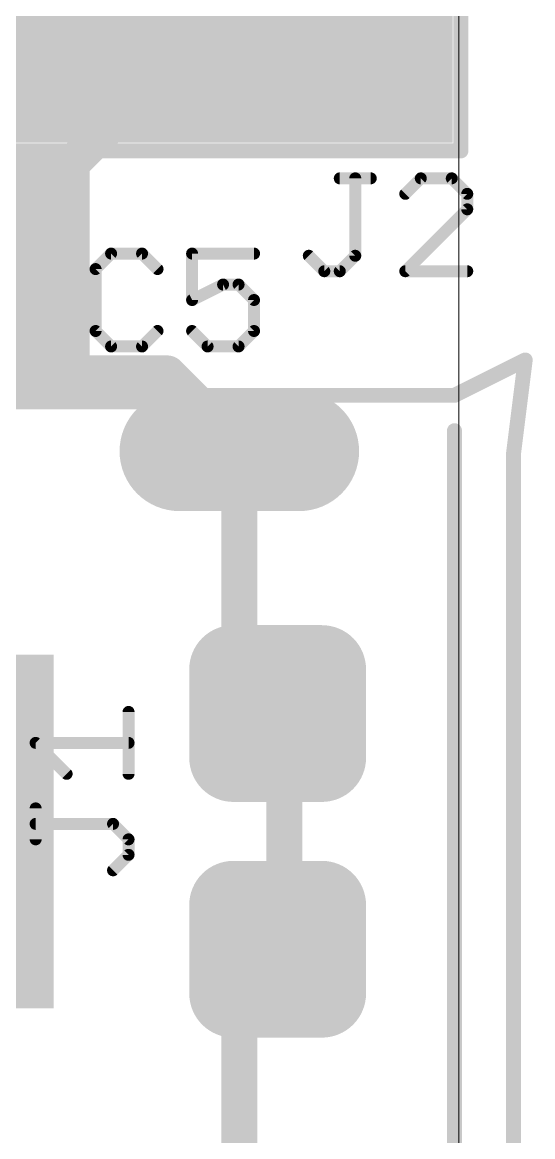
# Model space of a CAD drawing. Extents: x -6.8 to 69.2, y -5 to 26.2.
# Drawn here: x 64.83 to 69.16, y 9.6 to 19.06 of the extents above; entities that cross this region are included whole.
import ezdxf

# ---------------------------------------------------------------- set-up
doc = ezdxf.new("R2010")
doc.units = 0
for name, color, linetype in [('1', 22, 'CONTINUOUS'), ('16', 175, 'CONTINUOUS'), ('17', 82, 'CONTINUOUS'), ('20', 7, 'CONTINUOUS'), ('21', 253, 'CONTINUOUS'), ('25', 253, 'CONTINUOUS'), ('39', 22, 'CONTINUOUS'), ('41', 22, 'CONTINUOUS')]:
    doc.layers.add(name, color=color, linetype=linetype)

# ---------------------------------------------------------------- blocks, each defined once
blk = doc.blocks.new('RECT')
blk.add_solid([(-0.5, -0.5), (0.5, -0.5), (-0.5, 0.5), (0.5, 0.5)])
blk = doc.blocks.new('RECT240000X240000R50')
at = {"const_width": 0.375}
blk.add_lwpolyline([(0.5625, -0.375), (0.5625, 0.375, 0.4142), (0.375, 0.5625), (-0.375, 0.5625, 0.4142), (-0.5625, 0.375), (-0.5625, -0.375, 0.4142), (-0.375, -0.5625), (0.375, -0.5625, 0.4142)], format="xyb", close=True, dxfattribs=at)
blk.add_solid([(-0.4004, -0.4004), (0.4004, -0.4004), (-0.4004, 0.4004), (0.4004, 0.4004)])
blk = doc.blocks.new('LONGP100')
at = {"const_width": 1}
blk.add_lwpolyline([(-0.5, 0), (0.5, 0)], dxfattribs=at)
at = {"const_width": 0.5}
for points in [[(-0.5, 0.25, 1), (-0.5, -0.25)], [(0.5, -0.25, 1), (0.5, 0.25)]]:
    blk.add_lwpolyline(points, format="xyb", dxfattribs=at)

msp = doc.modelspace()

# ---------------------------------------------------------------- linework, layer by layer
at = {"layer": '1', "const_width": 0.3048}
for points in [[(64.5414, 17.145), (66.7512, 19.3548)], [(66.0654, 16.0782), (64.5414, 16.0782)], [(66.5988, 15.5448), (66.0654, 16.0782)], [(66.5988, 15.5448), (66.675, 15.4178)], [(66.675, 13.6398), (66.675, 15.4178)], [(66.9798, 13.335), (66.675, 13.6398)], [(66.9798, 13.335), (67, 13.192)], [(67.056, 13.1826), (67, 13.192)], [(67.056, 13.1826), (67.056, 11.2014)], [(67.056, 11.2014), (67, 11.192)], [(66.9798, 11.049), (67, 11.192)], [(66.9798, 11.049), (66.675, 10.7442)], [(66.675, 10.7442), (66.675, 8.9662)]]:
    msp.add_lwpolyline(points, dxfattribs=at)
at = {"layer": '1', "const_width": 0.1524}
for points in [[(66.1193, 16.1321, 1), (66.0115, 16.0243)], [(66.0654, 16.002, 1), (66.0654, 16.1544)], [(66.6641, 15.584, 1), (66.5335, 15.5056)], [(66.5449, 15.4909, 1), (66.6527, 15.5987)], [(66.7512, 15.4178, 1), (66.5988, 15.4178)], [(66.6097, 15.3786, 1), (66.7403, 15.457)], [(66.7289, 13.6937, 1), (66.6211, 13.5859)], [(66.5988, 13.6398, 1), (66.7512, 13.6398)], [(67.0553, 13.3457, 1), (66.9043, 13.3243)], [(66.9259, 13.2811, 1), (67.0337, 13.3889)], [(67.0126, 13.2671, 1), (66.9874, 13.1169)], [(67.1322, 13.1826, 1), (66.9798, 13.1826)], [(67.0434, 13.1075, 1), (67.0686, 13.2577)], [(66.9245, 13.1813, 1), (67.0755, 13.2027)], [(67.0686, 11.1263, 1), (67.0434, 11.2765)], [(66.9874, 11.2671, 1), (67.0126, 11.1169)], [(67.0755, 11.1813, 1), (66.9245, 11.2027)], [(66.9798, 11.2014, 1), (67.1322, 11.2014)], [(67.0337, 10.9951, 1), (66.9259, 11.1029)], [(66.9043, 11.0597, 1), (67.0553, 11.0383)], [(66.7512, 10.7442, 1), (66.5988, 10.7442)], [(66.6211, 10.7981, 1), (66.7289, 10.6903)]]:
    msp.add_lwpolyline(points, format="xyb", dxfattribs=at)
at = {"layer": '16', "const_width": 0.3048}
for points in [[(66.2178, 15.9258), (58.7502, 15.9258)], [(66.675, 15.4686), (66.2178, 15.9258)], [(66.675, 15.4686), (66.675, 15.4178)]]:
    msp.add_lwpolyline(points, dxfattribs=at)
at = {"layer": '16', "const_width": 0.1524}
for points in [[(66.2717, 15.9797, 1), (66.1639, 15.8719)], [(66.2178, 15.8496, 1), (66.2178, 16.002)], [(66.7512, 15.4686, 1), (66.5988, 15.4686)], [(66.6211, 15.4147, 1), (66.7289, 15.5225)], [(66.5988, 15.4178, 1), (66.7512, 15.4178)]]:
    msp.add_lwpolyline(points, format="xyb", dxfattribs=at)
at = {"layer": '20', "const_width": 0.01}
msp.add_lwpolyline([(68.5363, 2.2007), (68.5363, 22.7007)], dxfattribs=at)
at = {"layer": '21', "const_width": 0.127}
for points in [[(68.5545, 19.3664), (68.5545, 17.9664)], [(68.5545, 17.9664), (61.5545, 17.9664)], [(61.1505, 17.8435), (65.3415, 17.8435)], [(65.3415, 17.8435), (65.3415, 16.1925)], [(65.3415, 16.1925), (61.1505, 16.1925)], [(68.5, 15.892), (69.1, 16.192)], [(69, 15.392), (69.1, 16.192)], [(63.5, 15.892), (68.5, 15.892)], [(68.5, 8.792), (68.5, 15.592)], [(69, 8.892), (69, 15.392)]]:
    msp.add_lwpolyline(points, dxfattribs=at)
at = {"layer": '21', "const_width": 0.0635}
for points in [[(68.5227, 17.9664, 1), (68.5862, 17.9664)], [(68.5545, 17.9346, 1), (68.5545, 17.9981)], [(65.3732, 17.8435, 1), (65.3097, 17.8435)], [(65.3415, 17.8118, 1), (65.3415, 17.8753)], [(65.3097, 16.1925, 1), (65.3732, 16.1925)], [(65.3415, 16.1608, 1), (65.3415, 16.2242)], [(69.1315, 16.1881, 1), (69.0685, 16.1959)], [(69.1142, 16.1636, 1), (69.0858, 16.2204)], [(68.4858, 15.9204, 1), (68.5142, 15.8636)], [(68.5, 15.8603, 1), (68.5, 15.9238)], [(68.5318, 15.592, 1), (68.4682, 15.592)], [(69.0318, 15.392, 1), (68.9682, 15.392)], [(68.9685, 15.3959, 1), (69.0315, 15.3881)]]:
    msp.add_lwpolyline(points, format="xyb", dxfattribs=at)
at = {"layer": '25', "const_width": 0.1016}
for points in [[(67.527, 17.7333), (67.7897, 17.7333)], [(67.6583, 17.0765), (67.6583, 17.7333)], [(68.2142, 17.7333), (68.0828, 17.6019)], [(68.4769, 17.7333), (68.2142, 17.7333)], [(68.6082, 17.6019), (68.4769, 17.7333)], [(68.6082, 17.4706), (68.6082, 17.6019)], [(68.0828, 16.9452), (68.6082, 17.4706)], [(65.5871, 17.0949), (65.4558, 16.9635)], [(65.8498, 17.0949), (65.5871, 17.0949)], [(65.9812, 16.9635), (65.8498, 17.0949)], [(66.7998, 17.0949), (66.2744, 17.0949)], [(66.2744, 17.0949), (66.2744, 16.7008)], [(67.2643, 17.0765), (67.3956, 16.9452)], [(67.527, 16.9452), (67.6583, 17.0765)], [(65.4558, 16.9635), (65.4558, 16.4381)], [(67.3956, 16.9452), (67.527, 16.9452)], [(68.6082, 16.9452), (68.0828, 16.9452)], [(66.2744, 16.7008), (66.5371, 16.8322)], [(66.5371, 16.8322), (66.6684, 16.8322)], [(66.6684, 16.8322), (66.7998, 16.7008)], [(66.7998, 16.7008), (66.7998, 16.4381)], [(65.4558, 16.4381), (65.5871, 16.3068)], [(65.8498, 16.3068), (65.9812, 16.4381)], [(66.4057, 16.3068), (66.2744, 16.4381)], [(66.7998, 16.4381), (66.6684, 16.3068)], [(65.5871, 16.3068), (65.8498, 16.3068)], [(66.6684, 16.3068), (66.4057, 16.3068)], [(65.7352, 12.6804), (65.7352, 13.2058)], [(65.2098, 12.6804), (64.9471, 12.9431)], [(64.9471, 12.9431), (65.7352, 12.9431)], [(64.9471, 12.1245), (64.9471, 12.3872)], [(65.6039, 12.2558), (64.9471, 12.2558)], [(65.7352, 12.1245), (65.6039, 12.2558)], [(65.7352, 11.9931), (65.7352, 12.1245)], [(65.6039, 11.8618), (65.7352, 11.9931)]]:
    msp.add_lwpolyline(points, dxfattribs=at)
at = {"layer": '25', "const_width": 0.0508}
for points in [[(67.527, 17.7587, 1), (67.527, 17.7079)], [(67.6837, 17.7333, 1), (67.6329, 17.7333)], [(67.7897, 17.7079, 1), (67.7897, 17.7587)], [(68.2142, 17.7587, 1), (68.2142, 17.7079)], [(68.2322, 17.7153, 1), (68.1962, 17.7512)], [(68.4948, 17.7512, 1), (68.4589, 17.7153)], [(68.4769, 17.7079, 1), (68.4769, 17.7587)], [(68.0649, 17.6199, 1), (68.1008, 17.584)], [(68.6336, 17.6019, 1), (68.5828, 17.6019)], [(68.5903, 17.584, 1), (68.6262, 17.6199)], [(68.5828, 17.4706, 1), (68.6336, 17.4706)], [(68.6262, 17.4526, 1), (68.5903, 17.4885)], [(65.5871, 17.1203, 1), (65.5871, 17.0695)], [(65.6051, 17.0769, 1), (65.5692, 17.1128)], [(65.8678, 17.1128, 1), (65.8319, 17.0769)], [(65.8498, 17.0695, 1), (65.8498, 17.1203)], [(66.2744, 17.1203, 1), (66.2744, 17.0695)], [(66.2998, 17.0949, 1), (66.249, 17.0949)], [(66.7998, 17.0695, 1), (66.7998, 17.1203)], [(67.2822, 17.0945, 1), (67.2463, 17.0586)], [(67.6763, 17.0586, 1), (67.6403, 17.0945)], [(67.6329, 17.0765, 1), (67.6837, 17.0765)], [(65.4812, 16.9635, 1), (65.4304, 16.9635)], [(65.4378, 16.9815, 1), (65.4738, 16.9456)], [(65.9632, 16.9456, 1), (65.9991, 16.9815)], [(67.3956, 16.9706, 1), (67.3956, 16.9198)], [(67.3777, 16.9272, 1), (67.4136, 16.9632)], [(67.509, 16.9632, 1), (67.5449, 16.9272)], [(67.527, 16.9198, 1), (67.527, 16.9706)], [(68.0828, 16.9706, 1), (68.0828, 16.9198)], [(68.0649, 16.9632, 1), (68.1008, 16.9272)], [(68.6082, 16.9198, 1), (68.6082, 16.9706)], [(66.5371, 16.8576, 1), (66.5371, 16.8068)], [(66.5484, 16.8095, 1), (66.5257, 16.8549)], [(66.6864, 16.8501, 1), (66.6505, 16.8142)], [(66.6684, 16.8068, 1), (66.6684, 16.8576)], [(66.263, 16.7236, 1), (66.2857, 16.6781)], [(66.8252, 16.7008, 1), (66.7744, 16.7008)], [(66.7818, 16.6829, 1), (66.8177, 16.7188)], [(66.249, 16.7008, 1), (66.2998, 16.7008)], [(65.4738, 16.4561, 1), (65.4378, 16.4202)], [(65.4304, 16.4381, 1), (65.4812, 16.4381)], [(65.9991, 16.4202, 1), (65.9632, 16.4561)], [(66.2923, 16.4561, 1), (66.2564, 16.4202)], [(66.7744, 16.4381, 1), (66.8252, 16.4381)], [(66.8177, 16.4202, 1), (66.7818, 16.4561)], [(65.5871, 16.3322, 1), (65.5871, 16.2814)], [(65.5692, 16.2888, 1), (65.6051, 16.3248)], [(65.8319, 16.3248, 1), (65.8678, 16.2888)], [(65.8498, 16.2814, 1), (65.8498, 16.3322)], [(66.4057, 16.3322, 1), (66.4057, 16.2814)], [(66.3878, 16.2888, 1), (66.4237, 16.3248)], [(66.6505, 16.3248, 1), (66.6864, 16.2888)], [(66.6684, 16.2814, 1), (66.6684, 16.3322)], [(65.7606, 13.2058, 1), (65.7098, 13.2058)], [(64.9471, 12.9685, 1), (64.9471, 12.9177)], [(64.9651, 12.961, 1), (64.9292, 12.9251)], [(65.7352, 12.9177, 1), (65.7352, 12.9685)], [(65.1919, 12.6624, 1), (65.2278, 12.6983)], [(65.7098, 12.6804, 1), (65.7606, 12.6804)], [(64.9725, 12.3872, 1), (64.9217, 12.3872)], [(64.9471, 12.2812, 1), (64.9471, 12.2304)], [(65.6218, 12.2738, 1), (65.5859, 12.2379)], [(65.6039, 12.2304, 1), (65.6039, 12.2812)], [(64.9217, 12.1245, 1), (64.9725, 12.1245)], [(65.7606, 12.1245, 1), (65.7098, 12.1245)], [(65.7172, 12.1065, 1), (65.7532, 12.1425)], [(65.7098, 11.9931, 1), (65.7606, 11.9931)], [(65.7532, 11.9752, 1), (65.7172, 12.0111)], [(65.5859, 11.8798, 1), (65.6218, 11.8438)]]:
    msp.add_lwpolyline(points, format="xyb", dxfattribs=at)

# ---------------------------------------------------------------- block references
at = {"layer": '1', "xscale": 1.27, "yscale": 1.27, "rotation": 180}
msp.add_blockref('RECT', (64.516, 17.018), dxfattribs=at)
at = {"layer": '1', "rotation": 90}
for p in [(67, 13.192), (67, 11.192)]:
    msp.add_blockref('RECT240000X240000R50', p, dxfattribs=at)
at = {"layer": '17', "xscale": 1.016, "yscale": 1.016, "rotation": 180}
msp.add_blockref('LONGP100', (66.675, 15.4178), dxfattribs=at)
msp.add_blockref('LONGP100', (66.675, 15.4178), dxfattribs=at)
at = {"layer": '39'}
for p, xscale, yscale in [((65.0545, 21.4664), 6.858, 6.858), ((63.246, 17.018), 4.318, 1.778)]:
    msp.add_blockref('RECT', p, dxfattribs=dict(at, xscale=xscale, yscale=yscale))
at = {"layer": '41', "xscale": 3, "yscale": 0.4, "rotation": 90}
msp.add_blockref('RECT', (64.9, 12.192), dxfattribs=at)

doc.saveas('drawing.dxf')
